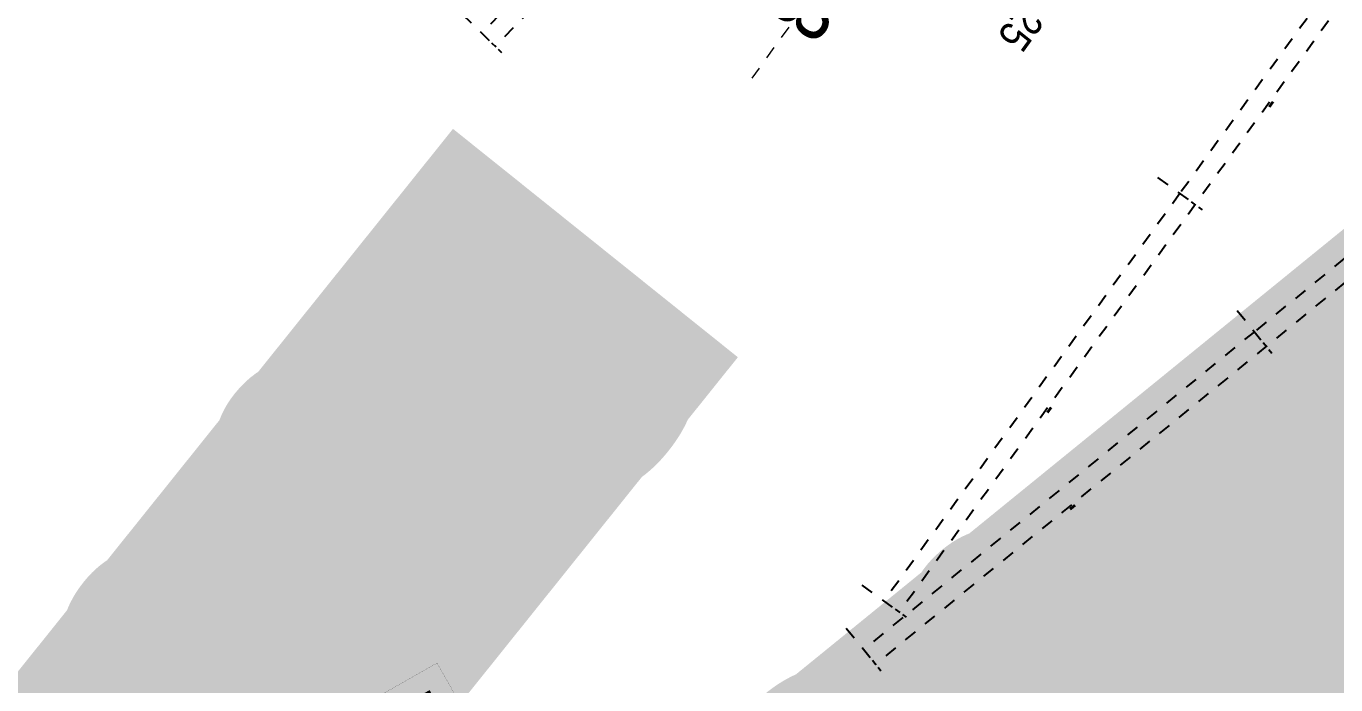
# Model space of a CAD drawing. Extents: x 218857 to 219044, y 632203 to 632441.
# Drawn here: x 218905.61 to 218916.01, y 632265.96 to 632271.19 of the extents above; entities that cross this region are included whole.
import ezdxf
from ezdxf.enums import TextEntityAlignment as Align

# ---------------------------------------------------------------- set-up
doc = ezdxf.new("R2018")
doc.units = 0
doc.header["$MEASUREMENT"] = 0
doc.linetypes.add('TRAZOS', pattern=[19.05, 12.7, -6.35])
doc.layers.get('0').update_dxf_attribs({"color": 4})
doc.layers.get('Defpoints').update_dxf_attribs({"color": 3, "lineweight": 30})
doc.layers.add('PC_T7200_002_SG-GRAL-HIDDEN DATA', color=150, linetype='TRAZOS', true_color=0x007fff, plot=False)
for name, color, linetype, true_color in [('PC_T7200_520_SG-LOT 25-SIGNALS', 1, 'Continuous', 0xff0000), ('PC_T7200_523_SG-LOT 25-POINT MACHINE', 7, 'Continuous', 0xff0003), ('PC_T7200_536_SG-LOT 25-BEACON BTZP-5252 PASIVAS', 7, 'Continuous', 0x0000fa)]:
    doc.layers.add(name, color=color, linetype=linetype, true_color=true_color)
doc.styles.add('ARIAL NARROW', font='ARIALN.TTF')
doc.styles.get("Standard").update_dxf_attribs({"font": 'arial.ttf'})
doc.dimstyles.new('1-10', dxfattribs={"dimscale": 10, "dimtxt": 0.0018, "dimasz": 0.001, "dimexe": 0.0005, "dimexo": 0.0005, "dimgap": 0.0008, "dimtad": 1, "dimzin": 1, "dimtxsty": 'ARIAL NARROW', "dimblk": 'ARCHTICK', "dimcen": 0.0015, "dimdle": 0.0005, "dimclrd": 256, "dimclre": 256, "dimclrt": 256, "dimazin": 0, "dimtfac": 1, "dimtmove": 0, "dimatfit": 3, "dimfxl": 0.004, "dimfxlon": 1, "dimtfill": 2, "dimtfillclr": 255, "dimlwd": -1, "dimlwe": -1, "dimarcsym": 0})

# ---------------------------------------------------------------- blocks, each defined once
blk = doc.blocks.new('_ArchTick')
at = {"color": 0, "linetype": 'ByBlock', "const_width": 0.15}
blk.add_lwpolyline([(-0.5, -0.5), (0.5, 0.5)], dxfattribs=at)
blk = doc.blocks.new('*D17')
at = {"layer": 'Defpoints', "color": 0, "linetype": 'TRAZOS', "ltscale": 0.005, "transparency": 16777216}
for p in [(-3.85, 0.179), (-3.85, 0.138), (-0.85, 0.138)]:
    blk.add_point(p, dxfattribs=at)
at = {"layer": 'PC_T7200_002_SG-GRAL-HIDDEN DATA', "ltscale": 0.005, "transparency": 16777216}
for p, q in [((-0.845, 0.138), (-3.855, 0.138)), ((-3.85, 0.174), (-3.85, 0.133)), ((-0.85, 0.138), (-0.85, 0.143))]:
    blk.add_line(p, q, dxfattribs=at)
at = {"layer": 'PC_T7200_002_SG-GRAL-HIDDEN DATA', "linetype": 'TRAZOS', "ltscale": 0.005, "transparency": 16777216, "xscale": 0.01, "yscale": 0.01, "zscale": 0.01, "rotation": 180}
blk.add_blockref('_ArchTick', (-3.85, 0.138), dxfattribs=at)
at = {"layer": 'PC_T7200_002_SG-GRAL-HIDDEN DATA', "linetype": 'TRAZOS', "ltscale": 0.005, "transparency": 16777216, "xscale": 0.01, "yscale": 0.01, "zscale": 0.01}
blk.add_blockref('_ArchTick', (-0.85, 0.138), dxfattribs=at)
at = {"layer": 'PC_T7200_002_SG-GRAL-HIDDEN DATA', "linetype": 'TRAZOS', "ltscale": 0.005, "transparency": 16777216, "insert": (-2.35, 0.157), "char_height": 0.018, "attachment_point": 5, "style": 'ARIAL NARROW', "bg_fill": 1, "box_fill_scale": 1.25, "bg_fill_color": 255, "bg_fill_transparency": 0}
blk.add_mtext('3,00', dxfattribs=at)
blk = doc.blocks.new('*U49')
at = {"style": 'ARIAL NARROW'}
for tag, height, flags, p in [('AT016', 0.25, 9, (-2.13, 1.696)), ('AT015', 0.25, 9, (-2.163, 1.297)), ('AT008', 0.25, 9, (-2.196, 0.899)), ('AT004', 0.25, 9, (-2.229, 0.5)), ('AT000', 0.25, 8, (-2.261, 0.101)), ('AT003', 0.25, 8, (-2.294, -0.297)), ('AT001', 0.5, 8, (-2.418, -1.792)), ('GIS01', 0.25, 9, (-2.475, -2.49)), ('GIS02', 0.25, 9, (-2.508, -2.888)), ('GIS03', 0.25, 9, (-2.541, -3.287)), ('GIS04', 0.25, 9, (-2.574, -3.686)), ('GIS05', 0.25, 9, (-2.607, -4.084)), ('GIS06', 0.25, 9, (-2.639, -4.483)), ('GIS07', 0.25, 9, (-2.672, -4.882)), ('GIS08', 0.25, 9, (-2.705, -5.28)), ('GIS09', 0.25, 9, (-2.738, -5.679)), ('GIS10', 0.25, 9, (-2.771, -6.078))]:
    blk.add_attdef(tag, text='', height=height, rotation=355.2875, dxfattribs=dict(at, flags=flags)).set_placement(p, align=Align.MIDDLE_CENTER)
at = {"lineweight": 30, "flags": 38}
for tag, p in [('X=INSERTIONPOINT', (-7.298, -0.251)), ('Y=INSERTIONPOINT', (-7.331, -0.65))]:
    blk.add_attdef(tag, text='', height=0.25, rotation=355.2875, dxfattribs=at).set_placement(p, align=Align.MIDDLE_CENTER)
at = {"style": 'ARIAL NARROW', "flags": 9}
for tag, rotation, p in [('AT006', 355.2875, (0.572, -2.039)), ('AT005', 355.2875, (3.562, -2.285)), ('AT007', 310.2875, (6.341, -2.514))]:
    blk.add_attdef(tag, text='', height=0.25, rotation=rotation, dxfattribs=at).set_placement(p, align=Align.MIDDLE_LEFT)
blk = doc.blocks.new('*D25')
at = {"layer": 'Defpoints', "color": 0, "linetype": 'TRAZOS', "ltscale": 0.005, "transparency": 16777216}
for p in [(2.27, 0.15), (0.27, 0), (2.27, 0)]:
    blk.add_point(p, dxfattribs=at)
at = {"layer": 'PC_T7200_002_SG-GRAL-HIDDEN DATA', "ltscale": 0.005, "transparency": 16777216}
for p, q in [((0.265, 0.15), (2.275, 0.15)), ((0.27, 0.11), (0.27, 0.155)), ((2.27, 0.11), (2.27, 0.155))]:
    blk.add_line(p, q, dxfattribs=at)
at = {"layer": 'PC_T7200_002_SG-GRAL-HIDDEN DATA', "linetype": 'TRAZOS', "ltscale": 0.005, "transparency": 16777216, "xscale": 0.01, "yscale": 0.01, "zscale": 0.01, "rotation": 180}
blk.add_blockref('_ArchTick', (0.27, 0.15), dxfattribs=at)
at = {"layer": 'PC_T7200_002_SG-GRAL-HIDDEN DATA', "linetype": 'TRAZOS', "ltscale": 0.005, "transparency": 16777216, "xscale": 0.01, "yscale": 0.01, "zscale": 0.01}
blk.add_blockref('_ArchTick', (2.27, 0.15), dxfattribs=at)
at = {"layer": 'PC_T7200_002_SG-GRAL-HIDDEN DATA', "linetype": 'TRAZOS', "ltscale": 0.005, "transparency": 16777216, "insert": (1.27, 0.169), "char_height": 0.018, "attachment_point": 5, "style": 'ARIAL NARROW', "bg_fill": 1, "box_fill_scale": 1.1, "bg_fill_color": 255, "bg_fill_transparency": 0}
blk.add_mtext('2,00', dxfattribs=at)
blk = doc.blocks.new('*D23')
at = {"layer": 'Defpoints', "color": 0, "linetype": 'TRAZOS', "ltscale": 0.005, "transparency": 16777216}
for p in [(6.27, 0.15), (2.27, 0), (6.27, 0)]:
    blk.add_point(p, dxfattribs=at)
at = {"layer": 'PC_T7200_002_SG-GRAL-HIDDEN DATA', "ltscale": 0.005, "transparency": 16777216}
for p, q in [((2.265, 0.15), (6.275, 0.15)), ((2.27, 0.11), (2.27, 0.155)), ((6.27, 0.11), (6.27, 0.155))]:
    blk.add_line(p, q, dxfattribs=at)
at = {"layer": 'PC_T7200_002_SG-GRAL-HIDDEN DATA', "linetype": 'TRAZOS', "ltscale": 0.005, "transparency": 16777216, "xscale": 0.01, "yscale": 0.01, "zscale": 0.01, "rotation": 180}
blk.add_blockref('_ArchTick', (2.27, 0.15), dxfattribs=at)
at = {"layer": 'PC_T7200_002_SG-GRAL-HIDDEN DATA', "linetype": 'TRAZOS', "ltscale": 0.005, "transparency": 16777216, "xscale": 0.01, "yscale": 0.01, "zscale": 0.01}
blk.add_blockref('_ArchTick', (6.27, 0.15), dxfattribs=at)
at = {"layer": 'PC_T7200_002_SG-GRAL-HIDDEN DATA', "linetype": 'TRAZOS', "ltscale": 0.005, "transparency": 16777216, "insert": (4.27, 0.169), "char_height": 0.018, "attachment_point": 5, "style": 'ARIAL NARROW', "bg_fill": 1, "box_fill_scale": 1.1, "bg_fill_color": 255, "bg_fill_transparency": 0}
blk.add_mtext('4,00', dxfattribs=at)
blk = doc.blocks.new('*U169')
at = {"lineweight": 13, "style": 'ARIAL NARROW'}
for tag, flags, p in [('AT023', 9, (-0.07, -0.462)), ('AT008', 9, (-0.07, -0.862)), ('AT004', 9, (-0.07, -1.262)), ('AT000', 8, (-0.07, -1.662)), ('AT003', 8, (-0.07, -2.062)), ('GIS01', 9, (-0.07, -4.262)), ('GIS02', 9, (-0.07, -4.662)), ('GIS03', 9, (-0.07, -5.062)), ('GIS04', 9, (-0.07, -5.462)), ('GIS05', 9, (-0.07, -5.862)), ('GIS06', 9, (-0.07, -6.262)), ('GIS07', 9, (-0.07, -6.662)), ('GIS08', 9, (-0.07, -7.062)), ('GIS09', 9, (-0.07, -7.462)), ('GIS10', 9, (-0.07, -7.862))]:
    blk.add_attdef(tag, text='', height=0.25, dxfattribs=dict(at, flags=flags)).set_placement(p, align=Align.MIDDLE_CENTER)
at = {"lineweight": 13, "flags": 104}
for tag, p in [('X=INSERTIONPOINT', (-0.07, -2.462)), ('Y=INSERTIONPOINT', (-0.07, -2.862))]:
    blk.add_attdef(tag, text='', height=0.25, dxfattribs=at).set_placement(p, align=Align.MIDDLE_CENTER)
at = {"lineweight": 13, "style": 'ARIAL NARROW', "flags": 8}
blk.add_attdef('AT001', text='', height=0.5, rotation=360, dxfattribs=at).set_placement((-0.07, -3.562), align=Align.MIDDLE_CENTER)
at = {"lineweight": 13, "style": 'ARIAL NARROW', "flags": 9}
for tag, p in [('AT006', (2.93, -3.562)), ('AT005', (5.93, -3.562))]:
    blk.add_attdef(tag, text='', height=0.25, dxfattribs=at).set_placement(p, align=Align.MIDDLE_LEFT)
blk.add_attdef('AT007', text='', height=0.25, rotation=315, dxfattribs=at).set_placement((8.718, -3.562), align=Align.MIDDLE_LEFT)
blk = doc.blocks.new('PC_T7200_(CAFS)_M1')
at = {"true_color": 0xffffff}
h = blk.add_hatch(color=7, dxfattribs=at)
h.dxf.hatch_style = 1
h.paths.add_polyline_path([(-1.006, 0.078), (-0.85, 0.078), (-0.85, -0.078), (-1.006, -0.078)])
h.paths.add_polyline_path([(-0.85, -0.625), (0.85, -0.625), (0.85, 0.625), (-0.85, 0.625)])
at = {"color": 0, "flags": 128}
for points, const_width in [([(-0.85, -0.625), (0.85, -0.625), (0.85, 0.625), (-0.85, 0.625)], 0.001), ([(-0.68, -0.455), (0.68, -0.455), (0.68, 0.455), (-0.68, 0.455)], 0.025), ([(-1.006, 0.078), (-0.85, 0.078), (-0.85, -0.078), (-1.006, -0.078)], 0.001)]:
    blk.add_lwpolyline(points, close=True, dxfattribs=dict(at, const_width=const_width))
at = {"color": 0, "const_width": 0.001, "flags": 128}
blk.add_lwpolyline([(-0.928, 0.042, 22918.311791), (-0.928, 0.042)], format="xyb", close=True, dxfattribs=at)
at = {"layer": 'PC_T7200_002_SG-GRAL-HIDDEN DATA', "linetype": 'TRAZOS', "ltscale": 0.005}
blk.add_lwpolyline([(-3.85, -0.625), (-3.85, 1)], dxfattribs=at)
dim = blk.add_linear_dim(base=(-3.85, 0.138), p1=(-0.85, 0.138), p2=(-3.85, 0.179), dimstyle='1-10', dxfattribs=at)
dim.commit()
dim.dimension.update_dxf_attribs({"geometry": '*D17', "text_midpoint": (-2.35, 0.157)})
blk = doc.blocks.new('*U44')
at = {"color": 0}
blk.add_blockref('PC_T7200_(CAFS)_M1', (0, 0), dxfattribs=at)
at = {"lineweight": 30, "flags": 62}
for tag, p in [('X=INSERTIONPOINT', (0.122, -2.292)), ('Y=INSERTIONPOINT', (0.279, -2.66))]:
    blk.add_attdef(tag, text='', height=0.25, rotation=23.1206, dxfattribs=at).set_placement(p, align=Align.MIDDLE_CENTER)
at = {"style": 'ARIAL NARROW', "flags": 9}
for tag, rotation, p in [('AT007', 338.1206, (8.636, 0.147)), ('AT005', 23.1206, (6.071, -0.948)), ('AT006', 23.1206, (3.312, -2.126))]:
    blk.add_attdef(tag, text='', height=0.25, rotation=rotation, dxfattribs=at).set_placement(p, align=Align.MIDDLE_LEFT)
at = {"style": 'ARIAL NARROW'}
for tag, height, flags, p in [('AT016', 0.25, 9, (-0.821, -0.085)), ('AT015', 0.25, 9, (-0.664, -0.453)), ('AT008', 0.25, 9, (-0.507, -0.82)), ('AT004', 0.25, 9, (-0.35, -1.188)), ('AT000', 0.25, 8, (-0.193, -1.556)), ('AT003', 0.25, 8, (-0.036, -1.924)), ('AT001', 0.5, 8, (0.553, -3.304)), ('GIS01', 0.25, 9, (0.828, -3.947)), ('GIS02', 0.25, 9, (0.985, -4.315)), ('GIS03', 0.25, 9, (1.142, -4.683)), ('GIS04', 0.25, 9, (1.299, -5.051)), ('GIS05', 0.25, 9, (1.457, -5.419)), ('GIS06', 0.25, 9, (1.614, -5.787)), ('GIS07', 0.25, 9, (1.771, -6.155)), ('GIS08', 0.25, 9, (1.928, -6.522)), ('GIS09', 0.25, 9, (2.085, -6.89)), ('GIS10', 0.25, 9, (2.242, -7.258))]:
    blk.add_attdef(tag, text='', height=height, rotation=23.1206, dxfattribs=dict(at, flags=flags)).set_placement(p, align=Align.MIDDLE_CENTER)
blk = doc.blocks.new('PC_T7200_(CAFS)_BP')
at = {"layer": 'PC_T7200_002_SG-GRAL-HIDDEN DATA', "linetype": 'TRAZOS', "ltscale": 0.005}
for points in [[(2.27, -0.218), (2.27, 0.218)], [(6.27, -0.218), (6.27, 0.218)], [(0.35, 0), (2.27, 0), (6.27, 0)]]:
    blk.add_lwpolyline(points, dxfattribs=at)
for base, p1, p2, picture, middle in [((2.27, 0.15), (0.27, 0), (2.27, 0), '*D25', (1.27, 0.169)), ((6.27, 0.15), (2.27, 0), (6.27, 0), '*D23', (4.27, 0.169))]:
    dim = blk.add_linear_dim(base=base, p1=p1, p2=p2, dimstyle='1-10', dxfattribs=at)
    dim.commit()
    dim.dimension.update_dxf_attribs({"geometry": picture, "text_midpoint": middle})
blk = doc.blocks.new('*U164')
at = {"color": 0, "lineweight": 13}
blk.add_blockref('PC_T7200_(CAFS)_BP', (0, 0), dxfattribs=at)
at = {"lineweight": 13, "style": 'ARIAL NARROW'}
for tag, flags, p in [('AT023', 9, (0.127, 4.715)), ('AT008', 9, (0.127, 4.315)), ('AT004', 9, (0.127, 3.915)), ('AT000', 8, (0.127, 3.515)), ('AT003', 8, (0.127, 3.115)), ('GIS01', 9, (0.127, 0.915)), ('GIS02', 9, (0.127, 0.515)), ('GIS03', 9, (0.127, 0.115)), ('GIS04', 9, (0.127, -0.285)), ('GIS05', 9, (0.127, -0.685)), ('GIS06', 9, (0.127, -1.085)), ('GIS07', 9, (0.127, -1.485)), ('GIS08', 9, (0.127, -1.885)), ('GIS09', 9, (0.127, -2.285)), ('GIS10', 9, (0.127, -2.685))]:
    blk.add_attdef(tag, text='', height=0.25, dxfattribs=dict(at, flags=flags)).set_placement(p, align=Align.MIDDLE_CENTER)
at = {"lineweight": 13, "flags": 104}
for tag, p in [('X=INSERTIONPOINT', (0.127, 2.715)), ('Y=INSERTIONPOINT', (0.127, 2.315))]:
    blk.add_attdef(tag, text='', height=0.25, dxfattribs=at).set_placement(p, align=Align.MIDDLE_CENTER)
at = {"lineweight": 13, "style": 'ARIAL NARROW', "flags": 8}
blk.add_attdef('AT001', text='', height=0.5, rotation=360, dxfattribs=at).set_placement((0.127, 1.615), align=Align.MIDDLE_CENTER)
at = {"lineweight": 13, "style": 'ARIAL NARROW', "flags": 9}
for tag, p in [('AT006', (3.127, 1.615)), ('AT005', (6.127, 1.615))]:
    blk.add_attdef(tag, text='', height=0.25, dxfattribs=at).set_placement(p, align=Align.MIDDLE_LEFT)
blk.add_attdef('AT007', text='', height=0.25, rotation=315, dxfattribs=at).set_placement((8.915, 1.615), align=Align.MIDDLE_LEFT)
blk = doc.blocks.new('*U165')
at = {"layer": 'PC_T7200_002_SG-GRAL-HIDDEN DATA', "linetype": 'TRAZOS', "lineweight": 13, "ltscale": 0.005}
blk.add_line((-0.374, -3.29), (3.626, -3.29), dxfattribs=at)
at = {"color": 0, "lineweight": 13}
blk.add_blockref('PC_T7200_(CAFS)_BP', (0, 0), dxfattribs=at)
at = {"lineweight": 13, "style": 'ARIAL NARROW'}
for tag, flags, p in [('AT023', 9, (1.626, -0.19)), ('AT008', 9, (1.626, -0.59)), ('AT004', 9, (1.626, -0.99)), ('AT000', 8, (1.626, -1.39)), ('AT003', 8, (1.626, -1.79)), ('GIS01', 9, (1.626, -3.99)), ('GIS02', 9, (1.626, -4.39)), ('GIS03', 9, (1.626, -4.79)), ('GIS04', 9, (1.626, -5.19)), ('GIS05', 9, (1.626, -5.59)), ('GIS06', 9, (1.626, -5.99)), ('GIS07', 9, (1.626, -6.39)), ('GIS08', 9, (1.626, -6.79)), ('GIS09', 9, (1.626, -7.19)), ('GIS10', 9, (1.626, -7.59))]:
    blk.add_attdef(tag, text='', height=0.25, dxfattribs=dict(at, flags=flags)).set_placement(p, align=Align.MIDDLE_CENTER)
at = {"lineweight": 13, "flags": 104}
for tag, p in [('X=INSERTIONPOINT', (1.626, -2.19)), ('Y=INSERTIONPOINT', (1.626, -2.59))]:
    blk.add_attdef(tag, text='', height=0.25, dxfattribs=at).set_placement(p, align=Align.MIDDLE_CENTER)
at = {"lineweight": 13, "style": 'ARIAL NARROW', "flags": 8}
blk.add_attdef('AT001', text='', height=0.5, rotation=360, dxfattribs=at).set_placement((1.626, -3.29), align=Align.MIDDLE_CENTER)
at = {"lineweight": 13, "style": 'ARIAL NARROW', "flags": 9}
for tag, p in [('AT006', (4.626, -3.29)), ('AT005', (7.626, -3.29))]:
    blk.add_attdef(tag, text='', height=0.25, dxfattribs=at).set_placement(p, align=Align.MIDDLE_LEFT)
blk.add_attdef('AT007', text='', height=0.25, rotation=315, dxfattribs=at).set_placement((10.415, -3.29), align=Align.MIDDLE_LEFT)
blk = doc.blocks.new('*U168')
at = {"color": 0, "lineweight": 13}
blk.add_blockref('PC_T7200_(CAFS)_BP', (0, 0), dxfattribs=at)
at = {"lineweight": 13, "style": 'ARIAL NARROW'}
for tag, flags, p in [('AT023', 9, (-2.175, 4.349)), ('AT008', 9, (-2.175, 3.949)), ('AT004', 9, (-2.175, 3.549)), ('AT000', 8, (-2.175, 3.149)), ('AT003', 8, (-2.175, 2.749)), ('GIS01', 9, (-2.175, 0.549)), ('GIS02', 9, (-2.175, 0.149)), ('GIS03', 9, (-2.175, -0.251)), ('GIS04', 9, (-2.175, -0.651)), ('GIS05', 9, (-2.175, -1.051)), ('GIS06', 9, (-2.175, -1.451)), ('GIS07', 9, (-2.175, -1.851)), ('GIS08', 9, (-2.175, -2.251)), ('GIS09', 9, (-2.175, -2.651)), ('GIS10', 9, (-2.175, -3.051))]:
    blk.add_attdef(tag, text='', height=0.25, dxfattribs=dict(at, flags=flags)).set_placement(p, align=Align.MIDDLE_CENTER)
at = {"lineweight": 13, "flags": 104}
for tag, p in [('X=INSERTIONPOINT', (-2.175, 2.349)), ('Y=INSERTIONPOINT', (-2.175, 1.949))]:
    blk.add_attdef(tag, text='', height=0.25, dxfattribs=at).set_placement(p, align=Align.MIDDLE_CENTER)
at = {"lineweight": 13, "style": 'ARIAL NARROW', "flags": 8}
blk.add_attdef('AT001', text='', height=0.5, rotation=360, dxfattribs=at).set_placement((-2.175, 1.249), align=Align.MIDDLE_CENTER)
at = {"lineweight": 13, "style": 'ARIAL NARROW', "flags": 9}
for tag, p in [('AT006', (0.825, 1.249)), ('AT005', (3.825, 1.249))]:
    blk.add_attdef(tag, text='', height=0.25, dxfattribs=at).set_placement(p, align=Align.MIDDLE_LEFT)
blk.add_attdef('AT007', text='', height=0.25, rotation=315, dxfattribs=at).set_placement((6.613, 1.249), align=Align.MIDDLE_LEFT)

msp = doc.modelspace()

# ---------------------------------------------------------------- block references
at = {"layer": 'PC_T7200_523_SG-LOT 25-POINT MACHINE'}
ref = msp.add_blockref('*U49', (218896.064, 632255.648), dxfattribs=dict(at, rotation=55.99245916030842))
lines = msp.add_mtext('Y=632255.648', dxfattribs={"layer": '0', "insert": (218895.651, 632253.08), "char_height": 2.5, "attachment_point": 1, "rotation": 51.2799, "bg_fill": 1, "box_fill_scale": 1, "bg_fill_color": 7, "bg_fill_true_color": 16777215, "bg_fill_transparency": 0})
ref.add_attrib('Y=INSERTIONPOINT', '', (218895.651, 632253.08), dxfattribs={"flags": 24}).embed_mtext(lines)
lines = msp.add_mtext('X=218896.064', dxfattribs={"layer": '0', "insert": (218895.339, 632253.33), "char_height": 2.5, "attachment_point": 1, "rotation": 51.2799, "bg_fill": 1, "box_fill_scale": 1, "bg_fill_color": 7, "bg_fill_true_color": 16777215, "bg_fill_transparency": 0})
ref.add_attrib('X=INSERTIONPOINT', '', (218895.339, 632253.33), dxfattribs={"flags": 24}).embed_mtext(lines)
at = {"layer": 'PC_T7200_523_SG-LOT 25-POINT MACHINE', "rotation": 29.60962853924815}
msp.add_blockref('*U44', (218908.446, 632265.167), dxfattribs=at)
at = {"layer": 'PC_T7200_536_SG-LOT 25-BEACON BTZP-5252 PASIVAS'}
ref = msp.add_blockref('*U169', (218911.514, 632277.22, 788.954), dxfattribs=dict(at, rotation=235.1517703024154))
lines = msp.add_mtext('Y=632277.22', dxfattribs={"layer": '0', "insert": (218909.205, 632278.913, 788.954), "char_height": 2.5, "attachment_point": 1, "rotation": 235.1518, "bg_fill": 1, "box_fill_scale": 1, "bg_fill_color": 7, "bg_fill_true_color": 16777215, "bg_fill_transparency": 0})
ref.add_attrib('Y=INSERTIONPOINT', '', (218909.205, 632278.913, 788.954), dxfattribs={"flags": 60}).embed_mtext(lines)
lines = msp.add_mtext('X=218911.514', dxfattribs={"layer": '0', "insert": (218909.533, 632278.685, 788.954), "char_height": 2.5, "attachment_point": 1, "rotation": 235.1518, "bg_fill": 1, "box_fill_scale": 1, "bg_fill_color": 7, "bg_fill_true_color": 16777215, "bg_fill_transparency": 0})
ref.add_attrib('X=INSERTIONPOINT', '', (218909.533, 632278.685, 788.954), dxfattribs={"flags": 60}).embed_mtext(lines)
at = {"layer": 'PC_T7200_536_SG-LOT 25-BEACON BTZP-5252 PASIVAS', "rotation": 225.7764468629489}
msp.add_blockref('*U168', (218913.604, 632275.626, 788.951), dxfattribs=at)
at = {"layer": 'PC_T7200_536_SG-LOT 25-BEACON BTZP-5252 PASIVAS'}
ref = msp.add_blockref('*U165', (218916.109, 632271.696, 788.964), dxfattribs=dict(at, rotation=234.0211938608297))
ref.add_attrib('AT001', 'CS1/BP/13', dxfattribs={"layer": '0', "height": 0.5, "rotation": 234.0212, "style": 'ARIAL NARROW'}).set_placement((218912.492, 632272.313, 788.964), align=Align.MIDDLE_CENTER)
ref.add_attrib('AT003', 'LOT-25', dxfattribs={"layer": '0', "height": 0.25, "rotation": 234.0212, "style": 'ARIAL NARROW'}).set_placement((218913.705, 632271.431, 788.964), align=Align.MIDDLE_CENTER)
ref = msp.add_blockref('*U164', (218917.129, 632270.194, 788.947), dxfattribs=dict(at, rotation=219.1133449673389))
lines = msp.add_mtext('Y=632270.194', dxfattribs={"layer": '0', "insert": (218918.491, 632268.318, 788.947), "char_height": 2.5, "attachment_point": 1, "rotation": 219.1133, "bg_fill": 1, "box_fill_scale": 1, "bg_fill_color": 7, "bg_fill_true_color": 16777215, "bg_fill_transparency": 0})
ref.add_attrib('Y=INSERTIONPOINT', '', (218918.491, 632268.318, 788.947), dxfattribs={"flags": 30}).embed_mtext(lines)
lines = msp.add_mtext('X=218917.129', dxfattribs={"layer": '0', "insert": (218918.743, 632268.007, 788.947), "char_height": 2.5, "attachment_point": 1, "rotation": 219.1133, "bg_fill": 1, "box_fill_scale": 1, "bg_fill_color": 7, "bg_fill_true_color": 16777215, "bg_fill_transparency": 0})
ref.add_attrib('X=INSERTIONPOINT', '', (218918.743, 632268.007, 788.947), dxfattribs={"flags": 30}).embed_mtext(lines)

# ---------------------------------------------------------------- texts
at = {"layer": 'PC_T7200_520_SG-LOT 25-SIGNALS', "lineweight": 30, "flags": 61}
msp.add_attdef('RACKSW09', text='Y=\\PInsertionPoint', height=0.5, rotation=56.55, dxfattribs=at).set_placement((218893.78, 632258.623, 0), align=Align.MIDDLE_CENTER)

doc.saveas('drawing.dxf')
